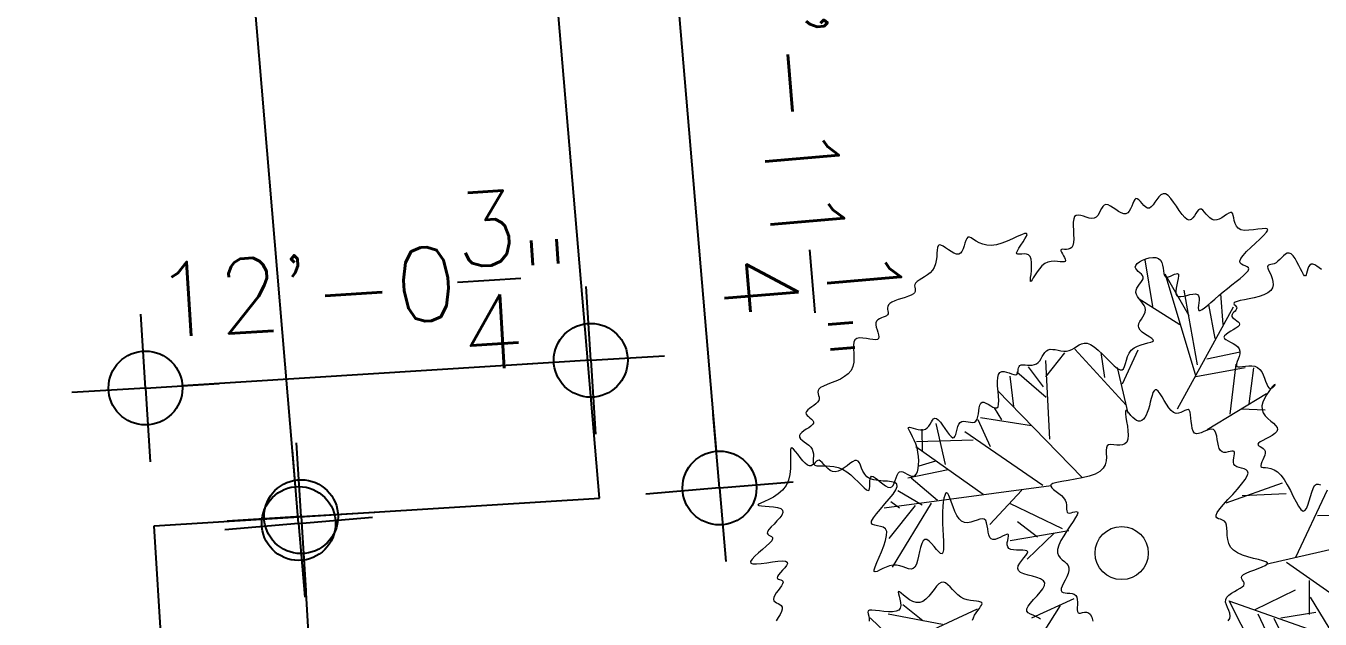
# Model space of a CAD drawing. Extents: x 2080 to 102399, y 2071 to 93424.
# Drawn here: x 78639.8 to 79059.9, y 76865.1 to 77057.9 of the extents above; entities that cross this region are included whole.
import ezdxf

# ---------------------------------------------------------------- set-up
doc = ezdxf.new("R2010")
doc.units = 0
doc.header["$LTSCALE"] = 20
doc.header["$MEASUREMENT"] = 0
doc.header["$PDMODE"] = 34
doc.header["$PDSIZE"] = 5
doc.layers.add('casuanut tree', color=100, linetype='Continuous', lineweight=5)
doc.layers.add('correct', color=230, linetype='Continuous', plot=False)
doc.layers.add('DIMLINE', color=254, linetype='Continuous')
doc.styles.add('STYLE1', font='romans.shx')
doc.dimstyles.get("Standard").update_dxf_attribs({"dimtxt": 24, "dimasz": 12, "dimexe": 0.18, "dimexo": 0.0625, "dimgap": 0, "dimtad": 1, "dimzin": 1, "dimdsep": 46, "dimlunit": 4, "dimtxsty": 'STYLE1', "dimblk": 'BLK', "dimcen": 0, "dimse1": 1, "dimse2": 1, "dimclrt": 3, "dimazin": 0, "dimtfac": 1, "dimtix": 1, "dimtmove": 2, "dimatfit": 3, "dimldrblk": 'BLK', "dimfxl": 1, "dimtolj": 1, "dimtzin": 0, "dimarcsym": 0})

# ---------------------------------------------------------------- blocks, each defined once
blk = doc.blocks.new('tr')
at = {"layer": 'casuanut tree'}
for p, q in [((0.2261, 0.6155), (0.2339, 0.7411)), ((0.3143, 0.5704), (0.2771, 0.692)), ((0.2771, 0.692), (0.2947, 0.4095)), ((0.2849, 0.5527), (0.1928, 0.6449)), ((0.3065, 0.4389), (0.3163, 0.6391)), ((0.3673, 0.4958), (0.3712, 0.588)), ((0.3967, 0.5272), (0.4084, 0.6077)), ((-0.0915, 0.4977), (-0.0281, 0.549)), ((0.0987, 0.3768), (-0.0009, 0.552)), ((0.2285, 0.3375), (0.4338, 0.5671)), ((-0.1915, 0.4409), (-0.1837, 0.5213)), ((-0.1033, 0.4448), (-0.1641, 0.5272)), ((-0.1035, 0.4735), (-0.1307, 0.5339)), ((-0.1186, 0.3345), (-0.0824, 0.54)), ((0.0595, 0.4614), (0.0655, 0.5279)), ((-0.0583, 0.2167), (-0.2243, 0.4916)), ((0.0987, 0.3557), (0.0987, 0.4795)), ((0.1017, 0.4342), (0.1621, 0.5128)), ((-0.2307, 0.4134), (-0.2425, 0.4487)), ((0.3339, 0.4487), (0.4241, 0.4468)), ((-0.4537, 0.3798), (-0.4417, 0.4372)), ((-0.4024, 0.3315), (-0.4024, 0.4433)), ((-0.2758, 0.3506), (-0.2915, 0.4272)), ((-0.1579, 0.3798), (-0.2847, 0.4312)), ((0.3614, 0.2918), (0.4065, 0.4173)), ((-0.3239, 0.2318), (-0.4688, 0.3949)), ((-0.317, 0.3781), (-0.4641, 0.4075)), ((-0.1639, 0.2197), (-0.333, 0.404)), ((0.2947, 0.4095), (0.428, 0.4036)), ((0.4163, 0.3075), (0.4496, 0.3977)), ((-0.4266, 0.3466), (-0.4719, 0.3436)), ((-0.3994, 0.3164), (-0.5081, 0.3194)), ((-0.4447, 0.2439), (-0.499, 0.3164)), ((0.2928, 0.2663), (0.4673, 0.3232)), ((-0.487, 0.2409), (-0.5413, 0.2922)), ((0.3928, 0.2996), (0.4535, 0.282)), ((-0.4628, 0.2409), (-0.6017, 0.0989)), ((-0.5051, 0.2439), (-0.5926, 0.1744)), ((-0.1428, 0.2137), (-0.5866, 0.256)), ((-0.5473, 0.2469), (-0.5654, 0.2681)), ((-0.2213, 0.2197), (-0.3239, 0.1502)), ((-0.1398, 0.0959), (-0.2605, 0.1925)), ((-0.2092, 0.0898), (-0.2515, 0.1412)), ((-0.1247, 0.0868), (-0.2817, 0.0959)), ((-0.1639, 0.0898), (-0.2485, 0.0385)), ((0.298, 0.0656), (0.455, 0.0838)), ((0.3433, 0.0747), (0.458, 0.0536)), ((0.445, -0.1163), (0.5666, 0.0392)), ((-0.6532, -0.073), (-0.6884, -0.0189)), ((-0.5062, -0.0793), (-0.6394, -0.0202)), ((-0.5539, -0.0579), (-0.5967, -0.0051)), ((0.526, -0.0217), (0.6544, -0.0487)), ((-0.4069, -0.0604), (-0.7425, -0.1308)), ((-0.1911, -0.1005), (-0.3843, -0.2908)), ((-0.1519, -0.0915), (-0.2726, -0.1156)), ((0.3639, -0.1163), (0.7017, -0.1163)), ((0.4179, -0.1231), (0.5328, -0.2516)), ((0.2467, -0.1881), (0.3161, -0.4691)), ((0.249, -0.1907), (0.472, -0.3327)), ((0.307, -0.2274), (0.4248, -0.2002)), ((0.4652, -0.1839), (0.445, -0.2718)), ((0.3131, -0.2395), (0.3493, -0.4056)), ((0.458, -0.2274), (0.4882, -0.318)), ((0.3523, -0.2606), (0.3855, -0.4026)), ((0.3704, -0.2637), (0.464, -0.2697))]:
    blk.add_line(p, q, dxfattribs=at)
blk.add_lwpolyline([(-0.3714, 0.8178), (-0.3742, 0.8146), (-0.3757, 0.811), (-0.3762, 0.8073), (-0.3763, 0.8034), (-0.3766, 0.7997), (-0.3775, 0.7963), (-0.3797, 0.7932), (-0.3837, 0.7908), (-0.3899, 0.789), (-0.3978, 0.7878), (-0.4068, 0.7869), (-0.4165, 0.7861), (-0.4263, 0.7853), (-0.4355, 0.7843), (-0.4437, 0.7828), (-0.4502, 0.7806), (-0.4546, 0.7777), (-0.4573, 0.7742), (-0.4587, 0.7702), (-0.4593, 0.7661), (-0.4595, 0.7621), (-0.4598, 0.7583), (-0.4607, 0.755), (-0.4626, 0.7525), (-0.4658, 0.7508), (-0.4701, 0.7497), (-0.4751, 0.749), (-0.4804, 0.7482), (-0.4857, 0.7472), (-0.4906, 0.7455), (-0.4946, 0.7428), (-0.4975, 0.7389), (-0.4989, 0.7336), (-0.4991, 0.7272), (-0.4988, 0.7202), (-0.4982, 0.7132), (-0.4979, 0.7066), (-0.4983, 0.7011), (-0.4999, 0.697), (-0.5031, 0.695), (-0.5083, 0.6953), (-0.5151, 0.6974), (-0.523, 0.7006), (-0.5315, 0.7041), (-0.5402, 0.7073), (-0.5484, 0.7094), (-0.5557, 0.7097), (-0.5616, 0.7074), (-0.5659, 0.7021), (-0.5687, 0.6941), (-0.5709, 0.6843), (-0.5728, 0.6733), (-0.5751, 0.6617), (-0.5783, 0.6503), (-0.583, 0.6398), (-0.5898, 0.6308), (-0.599, 0.6238), (-0.6102, 0.6186), (-0.6226, 0.6149), (-0.6355, 0.6123), (-0.6483, 0.6104), (-0.6603, 0.6087), (-0.6706, 0.607), (-0.6787, 0.6048), (-0.6841, 0.6019), (-0.6872, 0.5983), (-0.6885, 0.5942), (-0.6887, 0.5898), (-0.6885, 0.5852), (-0.6884, 0.5806), (-0.6891, 0.5762), (-0.6911, 0.5722), (-0.695, 0.5686), (-0.7003, 0.5655), (-0.7065, 0.5626), (-0.7131, 0.5599), (-0.7194, 0.5573), (-0.725, 0.5546), (-0.7293, 0.5517), (-0.7317, 0.5485), (-0.7318, 0.5449), (-0.7302, 0.541), (-0.7274, 0.5369), (-0.7241, 0.5327), (-0.7208, 0.5285), (-0.7184, 0.5244), (-0.7173, 0.5205), (-0.7182, 0.5169), (-0.7215, 0.5138), (-0.7268, 0.5109), (-0.7333, 0.5082), (-0.7405, 0.5055), (-0.7477, 0.5028), (-0.7541, 0.5), (-0.7591, 0.4968), (-0.7621, 0.4933), (-0.7625, 0.4892), (-0.7607, 0.4847), (-0.7574, 0.4797), (-0.7531, 0.4744), (-0.7483, 0.4688), (-0.7437, 0.4629), (-0.7398, 0.4567), (-0.7373, 0.4505), (-0.7365, 0.4441), (-0.737, 0.4377), (-0.7384, 0.4316), (-0.7401, 0.4257), (-0.7416, 0.4202), (-0.7424, 0.4153), (-0.7419, 0.4111), (-0.7395, 0.4076), (-0.7351, 0.4051), (-0.7287, 0.4031), (-0.7207, 0.4013), (-0.7115, 0.3992), (-0.7016, 0.3965), (-0.6913, 0.3927), (-0.6809, 0.3876), (-0.6709, 0.3806), (-0.6615, 0.3716), (-0.6529, 0.3611), (-0.6451, 0.35), (-0.6381, 0.3389), (-0.6318, 0.3287), (-0.6264, 0.3201), (-0.6217, 0.3138), (-0.6179, 0.3107), (-0.615, 0.3113), (-0.6126, 0.3148), (-0.6107, 0.3203), (-0.6089, 0.3269), (-0.6072, 0.3337), (-0.6053, 0.3397), (-0.6029, 0.344), (-0.5999, 0.3457), (-0.5962, 0.344), (-0.5917, 0.3396), (-0.5867, 0.3334), (-0.5814, 0.3262), (-0.5758, 0.3189), (-0.5702, 0.3124), (-0.5646, 0.3075), (-0.5594, 0.3051), (-0.5545, 0.3058), (-0.55, 0.3091), (-0.5457, 0.3143), (-0.5417, 0.3205), (-0.5377, 0.3269), (-0.5337, 0.3328), (-0.5297, 0.3375), (-0.5256, 0.34), (-0.5213, 0.34), (-0.5168, 0.3378), (-0.5122, 0.3343), (-0.5075, 0.33), (-0.5027, 0.3258), (-0.4979, 0.3224), (-0.4932, 0.3205), (-0.4885, 0.3209), (-0.4839, 0.324), (-0.4796, 0.3296), (-0.4756, 0.3373), (-0.4721, 0.3467), (-0.4693, 0.3572), (-0.4672, 0.3686), (-0.4661, 0.3803), (-0.4659, 0.3919), (-0.4669, 0.403), (-0.4686, 0.4134), (-0.4708, 0.4228), (-0.4731, 0.4312), (-0.4751, 0.4382), (-0.4765, 0.4437), (-0.477, 0.4475), (-0.4761, 0.4493), (-0.4736, 0.4492), (-0.4697, 0.4475), (-0.4647, 0.4448), (-0.4589, 0.4416), (-0.4526, 0.4384), (-0.446, 0.4359), (-0.4395, 0.4344), (-0.4333, 0.4347), (-0.4277, 0.4369), (-0.4226, 0.4407), (-0.418, 0.4453), (-0.4137, 0.45), (-0.4097, 0.4542), (-0.4059, 0.457), (-0.4021, 0.4579), (-0.3984, 0.4561), (-0.3945, 0.4512), (-0.3906, 0.4438), (-0.3867, 0.4347), (-0.3828, 0.425), (-0.3789, 0.4154), (-0.3751, 0.4068), (-0.3715, 0.4002), (-0.368, 0.3964), (-0.3647, 0.396), (-0.3615, 0.3985), (-0.3584, 0.4032), (-0.3552, 0.4092), (-0.3518, 0.4158), (-0.3482, 0.4222), (-0.3442, 0.4276), (-0.3398, 0.4313), (-0.3349, 0.4327), (-0.3297, 0.4322), (-0.3242, 0.4304), (-0.3186, 0.4281), (-0.313, 0.4258), (-0.3077, 0.4242), (-0.3027, 0.4239), (-0.2982, 0.4257), (-0.2942, 0.4298), (-0.2908, 0.4359), (-0.2876, 0.4431), (-0.2847, 0.4507), (-0.2817, 0.4581), (-0.2785, 0.4643), (-0.2751, 0.4688), (-0.2712, 0.4707), (-0.2666, 0.4697), (-0.2617, 0.4663), (-0.2565, 0.4615), (-0.2512, 0.4562), (-0.246, 0.4515), (-0.2411, 0.4481), (-0.2366, 0.4471), (-0.2329, 0.4493), (-0.2299, 0.4555), (-0.2275, 0.4649), (-0.2255, 0.4765), (-0.2236, 0.4893), (-0.2216, 0.5024), (-0.2193, 0.5146), (-0.2163, 0.5251), (-0.2126, 0.5327), (-0.2079, 0.5369), (-0.2024, 0.5379), (-0.1964, 0.5367), (-0.1902, 0.5338), (-0.1841, 0.5302), (-0.1782, 0.5264), (-0.173, 0.5232), (-0.1687, 0.5215), (-0.1654, 0.5216), (-0.163, 0.5234), (-0.1613, 0.5263), (-0.1598, 0.53), (-0.1584, 0.534), (-0.1568, 0.5378), (-0.1547, 0.5409), (-0.1518, 0.5429), (-0.1479, 0.5434), (-0.1432, 0.5428), (-0.1378, 0.5414), (-0.132, 0.5396), (-0.1258, 0.5379), (-0.1197, 0.5367), (-0.1136, 0.5363), (-0.1079, 0.5372), (-0.1026, 0.5397), (-0.0978, 0.5434), (-0.0932, 0.5479), (-0.0887, 0.5527), (-0.0843, 0.5575), (-0.0797, 0.5616), (-0.0749, 0.5648), (-0.0696, 0.5665), (-0.0639, 0.5665), (-0.0577, 0.565), (-0.0511, 0.5626), (-0.0443, 0.5596), (-0.0372, 0.5566), (-0.03, 0.554), (-0.0228, 0.5523), (-0.0156, 0.5519), (-0.0084, 0.5531), (-0.0013, 0.5554), (0.0057, 0.5582), (0.0129, 0.5608), (0.0201, 0.5624), (0.0275, 0.5625), (0.0351, 0.5603), (0.043, 0.5553), (0.0511, 0.5469), (0.0595, 0.5359), (0.0678, 0.5233), (0.0759, 0.5102), (0.0838, 0.4975), (0.0911, 0.4862), (0.0979, 0.4773), (0.1038, 0.4719), (0.1089, 0.4706), (0.1133, 0.4729), (0.1174, 0.478), (0.1215, 0.485), (0.126, 0.4931), (0.131, 0.5015), (0.137, 0.5094), (0.1443, 0.5158), (0.153, 0.5203), (0.1627, 0.523), (0.1728, 0.5243), (0.1826, 0.5248), (0.1916, 0.5249), (0.1991, 0.525), (0.2046, 0.5256), (0.2074, 0.5271), (0.2071, 0.5298), (0.2044, 0.5338), (0.1998, 0.5386), (0.1943, 0.5441), (0.1885, 0.5501), (0.1832, 0.5564), (0.1791, 0.5627), (0.177, 0.5688), (0.1774, 0.5745), (0.18, 0.5799), (0.184, 0.5851), (0.1889, 0.5902), (0.1941, 0.5953), (0.199, 0.6005), (0.2029, 0.6059), (0.2051, 0.6116), (0.2054, 0.6177), (0.204, 0.6241), (0.2014, 0.6307), (0.1982, 0.6374), (0.195, 0.644), (0.1923, 0.6504), (0.1906, 0.6566), (0.1905, 0.6623), (0.1923, 0.6676), (0.1957, 0.6724), (0.2001, 0.6768), (0.205, 0.681), (0.2098, 0.6851), (0.2141, 0.6891), (0.2172, 0.6931), (0.2186, 0.6972), (0.2181, 0.7016), (0.2159, 0.706), (0.2128, 0.7106), (0.2095, 0.7151), (0.2065, 0.7196), (0.2045, 0.724), (0.2042, 0.7282), (0.2063, 0.7322), (0.211, 0.7358), (0.218, 0.7389), (0.2266, 0.7413), (0.2361, 0.7429), (0.2458, 0.7434), (0.255, 0.7426), (0.2631, 0.7405), (0.2693, 0.7367), (0.2732, 0.7312), (0.2751, 0.7245), (0.2756, 0.7169), (0.2752, 0.7091), (0.2745, 0.7014), (0.2741, 0.6945), (0.2744, 0.6888), (0.2761, 0.6848), (0.2795, 0.6829), (0.2842, 0.6826), (0.2898, 0.6834), (0.2956, 0.6847), (0.3012, 0.686), (0.306, 0.6866), (0.3094, 0.686), (0.311, 0.6837), (0.3103, 0.6793), (0.3079, 0.673), (0.3043, 0.6656), (0.3004, 0.6575), (0.2968, 0.6493), (0.294, 0.6416), (0.2929, 0.6348), (0.2941, 0.6296), (0.298, 0.6264), (0.3041, 0.6247), (0.3118, 0.6242), (0.3203, 0.6243), (0.3288, 0.6245), (0.3368, 0.6242), (0.3435, 0.6231), (0.3481, 0.6206), (0.3502, 0.6164), (0.3503, 0.6108), (0.3488, 0.6043), (0.3466, 0.5975), (0.3442, 0.5909), (0.3423, 0.5851), (0.3415, 0.5806), (0.3425, 0.5778), (0.3458, 0.5772), (0.3512, 0.5786), (0.3586, 0.5818), (0.3677, 0.5862), (0.3782, 0.5918), (0.3898, 0.5981), (0.4024, 0.6048), (0.4157, 0.6116), (0.4293, 0.6182), (0.4429, 0.6246), (0.4559, 0.6308), (0.4679, 0.6365), (0.4783, 0.6419), (0.4868, 0.6469), (0.4927, 0.6515), (0.4956, 0.6555), (0.4953, 0.6591), (0.4925, 0.6624), (0.4883, 0.6655), (0.4837, 0.6688), (0.4796, 0.6724), (0.4771, 0.6765), (0.4772, 0.6813), (0.481, 0.6871), (0.489, 0.694), (0.5004, 0.7016), (0.5139, 0.7097), (0.5281, 0.7179), (0.5419, 0.7259), (0.554, 0.7332), (0.563, 0.7396), (0.5677, 0.7446), (0.5672, 0.748), (0.5622, 0.7502), (0.5538, 0.7516), (0.5431, 0.7526), (0.5311, 0.7536), (0.5191, 0.7552), (0.508, 0.7576), (0.499, 0.7615), (0.4929, 0.7669), (0.4893, 0.7737), (0.4876, 0.7811), (0.4872, 0.7888), (0.4874, 0.7962), (0.4876, 0.8027), (0.4872, 0.8078), (0.4855, 0.811), (0.4821, 0.812), (0.4771, 0.8112), (0.471, 0.8092), (0.4641, 0.8065), (0.4568, 0.8039), (0.4494, 0.8019), (0.4423, 0.801), (0.4359, 0.802), (0.4305, 0.8053), (0.426, 0.8102), (0.4221, 0.8163), (0.4186, 0.8227), (0.4155, 0.8289), (0.4124, 0.8342), (0.4091, 0.8379), (0.4055, 0.8392), (0.4015, 0.8379), (0.397, 0.8345), (0.3922, 0.8299), (0.3871, 0.825), (0.3819, 0.8207), (0.3766, 0.8178), (0.3713, 0.8173), (0.3661, 0.8201), (0.3612, 0.8266), (0.3563, 0.8362), (0.3515, 0.8478), (0.3467, 0.8603), (0.3418, 0.8728), (0.3367, 0.8841), (0.3313, 0.8931), (0.3256, 0.8989), (0.3195, 0.9007), (0.3131, 0.8992), (0.3066, 0.8951), (0.3, 0.8896), (0.2935, 0.8836), (0.2873, 0.878), (0.2814, 0.8738), (0.2761, 0.8719), (0.2713, 0.873), (0.2671, 0.8765), (0.2632, 0.8817), (0.2597, 0.8878), (0.2564, 0.8939), (0.2533, 0.8993), (0.2501, 0.9031), (0.2468, 0.9046), (0.2433, 0.9031), (0.2396, 0.8993), (0.2356, 0.8939), (0.2314, 0.8877), (0.227, 0.8815), (0.2222, 0.8761), (0.2172, 0.8722), (0.2119, 0.8708), (0.2063, 0.8722), (0.2004, 0.8761), (0.1944, 0.8816), (0.1884, 0.888), (0.1824, 0.8944), (0.1766, 0.9002), (0.171, 0.9046), (0.1657, 0.9068), (0.1608, 0.9063), (0.1563, 0.9035), (0.1518, 0.8992), (0.1474, 0.894), (0.1429, 0.8887), (0.1382, 0.8839), (0.1331, 0.8803), (0.1274, 0.8787), (0.1212, 0.8794), (0.1146, 0.8821), (0.1078, 0.8858), (0.101, 0.8899), (0.0944, 0.8936), (0.0882, 0.8961), (0.0826, 0.8966), (0.0779, 0.8944), (0.0742, 0.889), (0.0712, 0.8809), (0.0689, 0.871), (0.0668, 0.8599), (0.0648, 0.8486), (0.0625, 0.8379), (0.0599, 0.8285), (0.0565, 0.8212), (0.0523, 0.8167), (0.0474, 0.8145), (0.0423, 0.814), (0.0371, 0.8147), (0.0322, 0.8159), (0.028, 0.8171), (0.0247, 0.8175), (0.0227, 0.8167), (0.0222, 0.8141), (0.0228, 0.8102), (0.0241, 0.8053), (0.0258, 0.7999), (0.0274, 0.7946), (0.0284, 0.7899), (0.0285, 0.7862), (0.0272, 0.784), (0.0243, 0.7836), (0.0197, 0.7847), (0.0139, 0.7867), (0.007, 0.7891), (-0.0008, 0.7912), (-0.0092, 0.7926), (-0.0179, 0.7926), (-0.0268, 0.7908), (-0.0356, 0.7867), (-0.044, 0.781), (-0.0519, 0.7743), (-0.0589, 0.7675), (-0.0649, 0.7613), (-0.0696, 0.7564), (-0.0727, 0.7536), (-0.0741, 0.7536), (-0.0736, 0.7569), (-0.0717, 0.7631), (-0.0688, 0.7714), (-0.0657, 0.781), (-0.0627, 0.7912), (-0.0605, 0.8013), (-0.0596, 0.8104), (-0.0606, 0.8178), (-0.0638, 0.823), (-0.0687, 0.8263), (-0.0746, 0.8283), (-0.0807, 0.8294), (-0.0864, 0.8301), (-0.0908, 0.8311), (-0.0934, 0.8328), (-0.0932, 0.8358), (-0.09, 0.8405), (-0.0844, 0.8464), (-0.0774, 0.853), (-0.07, 0.8599), (-0.0632, 0.8666), (-0.0579, 0.8724), (-0.0552, 0.877), (-0.0561, 0.8798), (-0.0612, 0.8804), (-0.07, 0.8793), (-0.0816, 0.8771), (-0.0954, 0.8743), (-0.1103, 0.8716), (-0.1256, 0.8695), (-0.1405, 0.8686), (-0.1541, 0.8696), (-0.1657, 0.8729), (-0.1755, 0.8778), (-0.1837, 0.8838), (-0.1905, 0.8901), (-0.1962, 0.896), (-0.2011, 0.9009), (-0.2053, 0.904), (-0.2092, 0.9046), (-0.213, 0.9023), (-0.2167, 0.8976), (-0.2205, 0.8915), (-0.2244, 0.8846), (-0.2286, 0.8778), (-0.233, 0.8719), (-0.2378, 0.8678), (-0.243, 0.8663), (-0.2487, 0.8678), (-0.2548, 0.8719), (-0.261, 0.8777), (-0.2672, 0.8843), (-0.2732, 0.8909), (-0.2788, 0.8967), (-0.2838, 0.9008), (-0.288, 0.9023), (-0.2914, 0.9007), (-0.2941, 0.8964), (-0.2965, 0.8899), (-0.2989, 0.8819), (-0.3015, 0.873), (-0.3047, 0.8638), (-0.3087, 0.855), (-0.3139, 0.8471), (-0.3205, 0.8407), (-0.3281, 0.8356), (-0.3364, 0.8315), (-0.3448, 0.8282), (-0.3529, 0.8255), (-0.3603, 0.823), (-0.3666, 0.8205)], close=True, dxfattribs=at)
for points in [[(0.6828, 0.611), (0.6779, 0.6167), (0.6729, 0.6222), (0.668, 0.6268), (0.6633, 0.6299), (0.6589, 0.6308), (0.6549, 0.629), (0.6512, 0.6253), (0.6479, 0.6203), (0.645, 0.6148), (0.6422, 0.6098), (0.6397, 0.6059), (0.6374, 0.604), (0.6352, 0.6048), (0.6332, 0.609), (0.6311, 0.616), (0.629, 0.6249), (0.6267, 0.6348), (0.6241, 0.6451), (0.6212, 0.6548), (0.6178, 0.663), (0.6139, 0.6691), (0.6093, 0.6723), (0.6043, 0.673), (0.5989, 0.6717), (0.5932, 0.6691), (0.5873, 0.6656), (0.5814, 0.6618), (0.5756, 0.6583), (0.5699, 0.6555), (0.5646, 0.654), (0.5597, 0.6535), (0.5554, 0.6535), (0.5516, 0.6536), (0.5487, 0.6533), (0.5465, 0.6524), (0.5453, 0.6502), (0.5452, 0.6465), (0.5461, 0.641), (0.5476, 0.6339), (0.5492, 0.6258), (0.5504, 0.6171), (0.5505, 0.6084), (0.5491, 0.6001), (0.5456, 0.5927), (0.5395, 0.5868), (0.5305, 0.5826), (0.5191, 0.58), (0.5061, 0.5787), (0.4924, 0.5782), (0.4787, 0.5783), (0.4659, 0.5787), (0.4548, 0.579), (0.4461, 0.5789), (0.4404, 0.5781), (0.4375, 0.5768), (0.4365, 0.5749), (0.4371, 0.5726), (0.4385, 0.57), (0.4401, 0.5674), (0.4413, 0.5646), (0.4416, 0.562), (0.4404, 0.5596), (0.4381, 0.5573), (0.4351, 0.5551), (0.4317, 0.5529), (0.4285, 0.5506), (0.4257, 0.5482), (0.424, 0.5457), (0.4236, 0.5429), (0.4248, 0.5398), (0.4273, 0.5364), (0.4304, 0.5329), (0.4337, 0.5293), (0.4366, 0.5258), (0.4384, 0.5223), (0.4388, 0.5189), (0.4371, 0.5158), (0.4329, 0.513), (0.4269, 0.5104), (0.4196, 0.508), (0.4119, 0.5055), (0.4044, 0.5031), (0.398, 0.5004), (0.3932, 0.4976), (0.3909, 0.4944), (0.3915, 0.4908), (0.3946, 0.4868), (0.3994, 0.4824), (0.4051, 0.4776), (0.4112, 0.4725), (0.4167, 0.467), (0.4211, 0.4611), (0.4236, 0.455), (0.4236, 0.4485), (0.4217, 0.4419), (0.4185, 0.4354), (0.4147, 0.4292), (0.4109, 0.4234), (0.4079, 0.4184), (0.4062, 0.4142), (0.4067, 0.411), (0.4096, 0.4091), (0.4148, 0.4079), (0.4215, 0.4073), (0.4293, 0.4067), (0.4376, 0.4057), (0.4458, 0.4039), (0.4533, 0.4009), (0.4596, 0.3964), (0.4642, 0.39), (0.4675, 0.3821), (0.4696, 0.3734), (0.471, 0.3644), (0.472, 0.3556), (0.4731, 0.3477), (0.4744, 0.3412), (0.4765, 0.3367), (0.4795, 0.3344), (0.4831, 0.3342), (0.4868, 0.3353), (0.4903, 0.3372), (0.493, 0.3393), (0.4945, 0.3411), (0.4944, 0.3419), (0.4922, 0.3412), (0.4877, 0.3385), (0.4814, 0.3339), (0.474, 0.3279), (0.4662, 0.3206), (0.4588, 0.3123), (0.4525, 0.3034), (0.448, 0.2942), (0.4461, 0.2848), (0.4472, 0.2756), (0.4506, 0.2668), (0.4557, 0.2582), (0.4614, 0.2502), (0.467, 0.2426), (0.4716, 0.2357), (0.4743, 0.2294), (0.4742, 0.224), (0.4709, 0.2193), (0.4648, 0.2154), (0.4568, 0.212), (0.4476, 0.2092), (0.4382, 0.2067), (0.4294, 0.2045), (0.422, 0.2024), (0.4168, 0.2003), (0.4144, 0.1981), (0.4145, 0.1958), (0.4163, 0.1933), (0.4192, 0.1904), (0.4226, 0.1873), (0.4258, 0.1838), (0.4282, 0.1799), (0.4292, 0.1755), (0.4282, 0.1706), (0.4257, 0.1654), (0.4222, 0.1601), (0.4182, 0.1548), (0.4144, 0.1498), (0.4111, 0.1452), (0.4092, 0.1414), (0.4089, 0.1383), (0.4109, 0.1362), (0.4147, 0.1346), (0.4201, 0.133), (0.4265, 0.1307), (0.4337, 0.1273), (0.4411, 0.1222), (0.4484, 0.1148), (0.4551, 0.1045), (0.461, 0.0912), (0.4661, 0.0756), (0.4706, 0.0589), (0.4748, 0.0423), (0.4787, 0.0268), (0.4826, 0.0136), (0.4867, 0.0038), (0.4911, -0.0014), (0.496, -0.0013), (0.5013, 0.0033), (0.507, 0.0112), (0.5128, 0.0211), (0.5187, 0.0319), (0.5247, 0.0423), (0.5305, 0.0512), (0.5362, 0.0572), (0.5415, 0.0596), (0.5465, 0.0588), (0.5513, 0.0557)], [(-0.2503, -0.1242), (-0.2545, -0.1191), (-0.2603, -0.1142), (-0.2668, -0.1096), (-0.2729, -0.1049), (-0.2776, -0.1001), (-0.28, -0.0949), (-0.279, -0.0893), (-0.2741, -0.0831), (-0.266, -0.0764), (-0.256, -0.0693), (-0.2451, -0.062), (-0.2346, -0.0545), (-0.2257, -0.0471), (-0.2194, -0.0399), (-0.2171, -0.033), (-0.2194, -0.0264), (-0.2257, -0.0202), (-0.2346, -0.0142), (-0.245, -0.0084), (-0.2557, -0.0028), (-0.2656, 0.0029), (-0.2734, 0.0086), (-0.2779, 0.0144), (-0.2784, 0.0204), (-0.2755, 0.0265), (-0.2701, 0.0325), (-0.2634, 0.0383), (-0.2563, 0.0438), (-0.2499, 0.0489), (-0.2451, 0.0534), (-0.243, 0.0572), (-0.2443, 0.0602), (-0.2485, 0.0626), (-0.2547, 0.0646), (-0.2623, 0.0665), (-0.2703, 0.0685), (-0.278, 0.0708), (-0.2845, 0.0737), (-0.2892, 0.0775), (-0.2913, 0.0822), (-0.2913, 0.0876), (-0.2899, 0.0933), (-0.2876, 0.099), (-0.2852, 0.1044), (-0.2833, 0.109), (-0.2825, 0.1126), (-0.2835, 0.1147), (-0.2868, 0.1151), (-0.2919, 0.1143), (-0.2982, 0.1128), (-0.3054, 0.111), (-0.3126, 0.1096), (-0.3195, 0.109), (-0.3254, 0.1097), (-0.3297, 0.1124), (-0.3321, 0.1173), (-0.333, 0.124), (-0.3328, 0.132), (-0.3321, 0.1404), (-0.3315, 0.1489), (-0.3314, 0.1566), (-0.3325, 0.1631), (-0.3353, 0.1676), (-0.3402, 0.1699), (-0.3467, 0.1703), (-0.3545, 0.1696), (-0.3631, 0.1686), (-0.3719, 0.168), (-0.3805, 0.1684), (-0.3883, 0.1707), (-0.395, 0.1755), (-0.4001, 0.1833), (-0.4039, 0.1936), (-0.4065, 0.2053), (-0.4084, 0.2176), (-0.4098, 0.2297), (-0.411, 0.2406), (-0.4124, 0.2495), (-0.4141, 0.2555), (-0.4166, 0.2579), (-0.4197, 0.2568), (-0.4232, 0.2526), (-0.427, 0.2457), (-0.4309, 0.2363), (-0.4349, 0.2248), (-0.4387, 0.2116), (-0.4423, 0.1969), (-0.4455, 0.1813), (-0.4483, 0.1654), (-0.451, 0.1498), (-0.4536, 0.1354), (-0.4561, 0.1228), (-0.4588, 0.1128), (-0.4616, 0.1061), (-0.4648, 0.1034), (-0.4684, 0.1052), (-0.4723, 0.1105), (-0.4766, 0.1182), (-0.4811, 0.1271), (-0.4859, 0.1359), (-0.4908, 0.1436), (-0.4958, 0.149), (-0.5008, 0.1507), (-0.5059, 0.1481), (-0.511, 0.1418), (-0.5161, 0.1328), (-0.5213, 0.1223), (-0.5265, 0.1112), (-0.5317, 0.1007), (-0.5371, 0.0917), (-0.5425, 0.0854), (-0.5481, 0.0824), (-0.5538, 0.0825), (-0.5599, 0.0847), (-0.5663, 0.0885), (-0.5732, 0.0929), (-0.5807, 0.0974), (-0.5888, 0.1011), (-0.5977, 0.1034), (-0.6073, 0.1037), (-0.6172, 0.1024), (-0.6267, 0.1004), (-0.6354, 0.0982), (-0.6426, 0.0966), (-0.6477, 0.0963), (-0.6502, 0.0979), (-0.6495, 0.1023), (-0.6452, 0.1098), (-0.6382, 0.1199), (-0.6293, 0.1318), (-0.6198, 0.1449), (-0.6105, 0.1584), (-0.6024, 0.1715), (-0.5967, 0.1835), (-0.5943, 0.1935), (-0.5958, 0.2012), (-0.6005, 0.2068), (-0.6071, 0.2109), (-0.6144, 0.2141), (-0.6213, 0.217), (-0.6264, 0.2202), (-0.6287, 0.2242), (-0.627, 0.2296), (-0.6203, 0.2369), (-0.6098, 0.2457), (-0.5967, 0.2555), (-0.5823, 0.2659), (-0.5682, 0.2765), (-0.5555, 0.2866), (-0.5458, 0.296), (-0.5403, 0.304), (-0.5399, 0.3103), (-0.5441, 0.3153), (-0.5518, 0.3193), (-0.5619, 0.3228), (-0.5734, 0.3262), (-0.5852, 0.33), (-0.5963, 0.3344), (-0.6056, 0.34), (-0.6123, 0.3471), (-0.6167, 0.3552), (-0.6195, 0.3637), (-0.6212, 0.3723), (-0.6224, 0.3803), (-0.6238, 0.3871), (-0.6258, 0.3923), (-0.6292, 0.3952), (-0.6343, 0.3957), (-0.6409, 0.394), (-0.6487, 0.391), (-0.6572, 0.3872), (-0.6661, 0.3834), (-0.675, 0.3802), (-0.6834, 0.3783), (-0.6911, 0.3783), (-0.6978, 0.3808), (-0.7034, 0.3853), (-0.7082, 0.3911), (-0.7124, 0.3976), (-0.7161, 0.4042), (-0.7195, 0.4102), (-0.7227, 0.4149), (-0.726, 0.4178), (-0.7295, 0.4183), (-0.7332, 0.4171), (-0.7371, 0.4147), (-0.7411, 0.412), (-0.7453, 0.4097), (-0.7496, 0.4084), (-0.7541, 0.409), (-0.7587, 0.4121), (-0.7634, 0.4183), (-0.7681, 0.4266), (-0.7727, 0.4362), (-0.7771, 0.446), (-0.7813, 0.4549), (-0.7851, 0.4619), (-0.7885, 0.466), (-0.7913, 0.4662), (-0.7936, 0.4618), (-0.7957, 0.4534), (-0.7979, 0.4419), (-0.8008, 0.4283), (-0.8046, 0.4137), (-0.8099, 0.3989), (-0.8169, 0.3849), (-0.8262, 0.3727), (-0.838, 0.363), (-0.8513, 0.3557), (-0.8653, 0.3503), (-0.879, 0.3465), (-0.8914, 0.3439), (-0.9015, 0.342), (-0.9082, 0.3405), (-0.9107, 0.3389), (-0.9083, 0.337), (-0.9018, 0.3347), (-0.8926, 0.3319), (-0.882, 0.3286), (-0.8711, 0.3249), (-0.8613, 0.3207), (-0.8538, 0.316), (-0.8499, 0.3107), (-0.8505, 0.305), (-0.8548, 0.2989), (-0.8619, 0.2927), (-0.8707, 0.2864), (-0.8802, 0.2802), (-0.8892, 0.2744), (-0.8967, 0.2692), (-0.9017, 0.2645), (-0.9034, 0.2607), (-0.9025, 0.2575), (-0.9, 0.2547), (-0.8968, 0.252), (-0.8938, 0.2493), (-0.892, 0.2463), (-0.8925, 0.2428), (-0.8961, 0.2386), (-0.9034, 0.2335), (-0.9136, 0.2278), (-0.9253, 0.2216), (-0.9374, 0.2152), (-0.9486, 0.209), (-0.9575, 0.2031), (-0.9629, 0.1979), (-0.9636, 0.1935), (-0.9587, 0.1903), (-0.9492, 0.1879), (-0.9364, 0.1862), (-0.9218, 0.1848), (-0.9067, 0.1836), (-0.8925, 0.1821), (-0.8806, 0.1803), (-0.8724, 0.1778), (-0.8689, 0.1744), (-0.8694, 0.1702), (-0.873, 0.1656), (-0.8787, 0.1607), (-0.8856, 0.1558), (-0.8925, 0.151), (-0.8986, 0.1466), (-0.9028, 0.1428), (-0.9045, 0.1398), (-0.9039, 0.1375), (-0.9018, 0.1355), (-0.8989, 0.1338), (-0.8957, 0.1321), (-0.893, 0.1302), (-0.8914, 0.1278), (-0.8916, 0.1248), (-0.8939, 0.121), (-0.8981, 0.1166), (-0.9035, 0.1117), (-0.9094, 0.1065), (-0.9153, 0.1012), (-0.9205, 0.096), (-0.9244, 0.091), (-0.9265, 0.0865), (-0.9261, 0.0826), (-0.924, 0.079), (-0.9206, 0.0758), (-0.9167, 0.0725), (-0.913, 0.0692), (-0.9101, 0.0654), (-0.9088, 0.0611), (-0.9096, 0.0561), (-0.913, 0.0501), (-0.9184, 0.0436), (-0.925, 0.0366), (-0.9321, 0.0294)], [(0.2322, -0.2403), (0.2383, -0.2353), (0.2411, -0.2289), (0.2416, -0.2217), (0.2406, -0.2138), (0.2389, -0.2057), (0.2375, -0.1978), (0.2372, -0.1904), (0.2389, -0.1839), (0.2432, -0.1786), (0.2496, -0.1744), (0.2575, -0.1709), (0.2661, -0.168), (0.2747, -0.1655), (0.2828, -0.1632), (0.2894, -0.1608), (0.2941, -0.158), (0.2962, -0.1548), (0.2964, -0.1513), (0.2954, -0.1474), (0.2939, -0.1435), (0.2929, -0.1397), (0.293, -0.136), (0.295, -0.1327), (0.2997, -0.1299), (0.3076, -0.1276), (0.3179, -0.1258), (0.3295, -0.1243), (0.3412, -0.1228), (0.3521, -0.1213), (0.361, -0.1194), (0.3668, -0.1171), (0.3684, -0.1141), (0.3651, -0.1103), (0.3576, -0.1056), (0.3472, -0.1002), (0.3348, -0.0939), (0.3216, -0.0869), (0.3087, -0.0791), (0.2973, -0.0705), (0.2884, -0.0611), (0.283, -0.0511), (0.2805, -0.0406), (0.2802, -0.03), (0.2813, -0.0196), (0.2831, -0.0096), (0.2848, -0.0004), (0.2857, 0.0077), (0.2851, 0.0144), (0.2824, 0.0195), (0.2782, 0.0234), (0.2734, 0.0265), (0.2687, 0.0293), (0.2652, 0.0322), (0.2635, 0.0356), (0.2646, 0.04), (0.2693, 0.0459), (0.2781, 0.0536), (0.2902, 0.0627), (0.3044, 0.0727), (0.3197, 0.0834), (0.3349, 0.0941), (0.3488, 0.1046), (0.3603, 0.1142), (0.3684, 0.1226), (0.3721, 0.1294), (0.3721, 0.1348), (0.3692, 0.1392), (0.3643, 0.1428), (0.3583, 0.1461), (0.3521, 0.1492), (0.3465, 0.1525), (0.3425, 0.1564), (0.3407, 0.161), (0.3407, 0.1661), (0.3421, 0.1716), (0.3442, 0.1771), (0.3465, 0.1823), (0.3485, 0.1869), (0.3496, 0.1908), (0.3493, 0.1935), (0.3471, 0.195), (0.3433, 0.1956), (0.3385, 0.1957), (0.3331, 0.1957), (0.3275, 0.196), (0.3222, 0.1972), (0.3176, 0.1996), (0.3143, 0.2037), (0.3126, 0.2097), (0.312, 0.2173), (0.3123, 0.2258), (0.3128, 0.2347), (0.3132, 0.2433), (0.3129, 0.2512), (0.3116, 0.2577), (0.3087, 0.2623), (0.304, 0.2645), (0.2978, 0.2649), (0.2906, 0.264), (0.283, 0.2626), (0.2754, 0.2612), (0.2683, 0.2607), (0.2624, 0.2616), (0.258, 0.2645), (0.2556, 0.27), (0.2549, 0.2775), (0.2553, 0.2864), (0.2564, 0.2959), (0.2577, 0.3054), (0.2587, 0.3141), (0.259, 0.3214), (0.258, 0.3265), (0.2556, 0.329), (0.2517, 0.3294), (0.2467, 0.3285), (0.241, 0.3269), (0.2348, 0.3256), (0.2284, 0.3251), (0.2222, 0.3263), (0.2164, 0.3299), (0.2112, 0.3364), (0.2067, 0.3452), (0.2027, 0.3555), (0.1991, 0.3664), (0.1957, 0.377), (0.1925, 0.3865), (0.1893, 0.394), (0.186, 0.3986), (0.1825, 0.3998), (0.1788, 0.3979), (0.175, 0.3935), (0.1709, 0.3871), (0.1667, 0.3793), (0.1624, 0.3707), (0.1579, 0.362), (0.1533, 0.3536), (0.1486, 0.346), (0.1439, 0.3396), (0.1391, 0.3343), (0.1343, 0.3305), (0.1296, 0.328), (0.125, 0.3272), (0.1205, 0.3282), (0.1162, 0.331), (0.1121, 0.3357), (0.1082, 0.3416), (0.1046, 0.3481), (0.1014, 0.3543), (0.0985, 0.3594), (0.0961, 0.3629), (0.0941, 0.3638), (0.0925, 0.3614), (0.0915, 0.3554), (0.0907, 0.3462), (0.09, 0.335), (0.089, 0.3227), (0.0876, 0.3102), (0.0854, 0.2985), (0.0823, 0.2886), (0.0779, 0.2814), (0.0722, 0.2777), (0.0654, 0.2767), (0.0579, 0.2778), (0.0502, 0.28), (0.0426, 0.2826), (0.0356, 0.2846), (0.0296, 0.2853), (0.025, 0.2837), (0.022, 0.2793), (0.02, 0.2726), (0.0184, 0.2642), (0.0165, 0.2548), (0.0136, 0.2452), (0.0088, 0.236), (0.0016, 0.2279), (-0.0088, 0.2217), (-0.0228, 0.2178), (-0.0396, 0.216), (-0.0581, 0.2156), (-0.0772, 0.2162), (-0.0958, 0.2173), (-0.1127, 0.2184), (-0.1268, 0.2189), (-0.1372, 0.2183), (-0.1429, 0.2163), (-0.1445, 0.2129), (-0.1429, 0.2084), (-0.139, 0.2028), (-0.1337, 0.1966), (-0.1278, 0.1898), (-0.1223, 0.1827), (-0.118, 0.1755), (-0.1156, 0.1684), (-0.1148, 0.1616), (-0.1151, 0.1551), (-0.116, 0.1492), (-0.1171, 0.1439), (-0.1177, 0.1395), (-0.1174, 0.1361), (-0.1158, 0.1338), (-0.1124, 0.1327), (-0.1078, 0.1324), (-0.1027, 0.1325), (-0.0978, 0.1326), (-0.0936, 0.1321), (-0.0911, 0.1308), (-0.0907, 0.1281), (-0.0932, 0.1237), (-0.0991, 0.1171), (-0.1077, 0.1088), (-0.118, 0.0992), (-0.1291, 0.0886), (-0.1403, 0.0776), (-0.1504, 0.0665), (-0.1587, 0.0558), (-0.1642, 0.0459), (-0.1663, 0.0372), (-0.1655, 0.0296), (-0.1626, 0.0227), (-0.1586, 0.0163), (-0.154, 0.0103), (-0.1499, 0.0044), (-0.147, -0.0017), (-0.1462, -0.0082), (-0.1479, -0.0152), (-0.1518, -0.0226), (-0.1571, -0.0302), (-0.1631, -0.0377), (-0.1691, -0.0449), (-0.1744, -0.0516), (-0.1782, -0.0574), (-0.1799, -0.0622), (-0.179, -0.0659), (-0.1759, -0.0686), (-0.1712, -0.0707), (-0.1655, -0.0725), (-0.1594, -0.0744), (-0.1535, -0.0767), (-0.1485, -0.0796), (-0.145, -0.0837), (-0.1435, -0.0889), (-0.1435, -0.0952), (-0.1447, -0.1019), (-0.1465, -0.1089), (-0.1483, -0.1155), (-0.1498, -0.1215), (-0.1504, -0.1264), (-0.1495, -0.1299), (-0.147, -0.1316), (-0.143, -0.1321), (-0.1381, -0.1321), (-0.1328, -0.1323), (-0.1275, -0.1333), (-0.1228, -0.136), (-0.1191, -0.141), (-0.1169, -0.149), (-0.1166, -0.1604)], [(-0.4258, -0.0864), (-0.422, -0.0803), (-0.4174, -0.0746), (-0.4121, -0.0693), (-0.4066, -0.0644), (-0.4013, -0.06), (-0.3968, -0.056), (-0.3934, -0.0524), (-0.3915, -0.0492), (-0.3916, -0.0465), (-0.394, -0.0441), (-0.3984, -0.0419), (-0.4044, -0.0397), (-0.4115, -0.0372), (-0.4192, -0.0341), (-0.4273, -0.0303), (-0.4351, -0.0255), (-0.4423, -0.0194), (-0.4486, -0.012), (-0.454, -0.0038), (-0.4589, 0.0048), (-0.4635, 0.013), (-0.4681, 0.0202), (-0.4729, 0.0259), (-0.4781, 0.0294), (-0.484, 0.0302), (-0.4907, 0.0278), (-0.4983, 0.0229), (-0.5065, 0.0164), (-0.5152, 0.0092), (-0.5242, 0.0021), (-0.5334, -0.0039), (-0.5425, -0.008), (-0.5515, -0.0093), (-0.5602, -0.0072), (-0.5684, -0.0023), (-0.576, 0.0044), (-0.5829, 0.012), (-0.5889, 0.0195), (-0.5938, 0.0261), (-0.5975, 0.0307), (-0.5999, 0.0324), (-0.601, 0.0306), (-0.601, 0.0259), (-0.6007, 0.0192), (-0.6004, 0.0111), (-0.6006, 0.0027), (-0.602, -0.0051), (-0.605, -0.0117), (-0.6101, -0.016), (-0.6176, -0.0176), (-0.6271, -0.0167), (-0.6378, -0.0142), (-0.649, -0.0106), (-0.6601, -0.0066), (-0.6704, -0.0029), (-0.6791, -0.0002), (-0.6855, 0.0009), (-0.6892, -0.0002), (-0.6908, -0.0033), (-0.6911, -0.0079), (-0.691, -0.0137), (-0.6912, -0.0202), (-0.6926, -0.0272)]]:
    blk.add_lwpolyline(points, dxfattribs=at)
at = {"layer": 'casuanut tree', "linetype": 'Continuous'}
blk.add_circle((-0.0014, -0.0017), 0.0703, dxfattribs=at)
blk = doc.blocks.new('BLK')
for q in [(0, 2), (-2, 0), (0, -2), (2, 0)]:
    blk.add_line((0, 0), q)
blk.add_circle((0, 0), 1)
blk = doc.blocks.new('*D311')
at = {"layer": 'Defpoints', "color": 0, "linetype": 'Continuous', "ltscale": 0.5, "transparency": 16777216}
for p in [(78681.45, 76895.46), (78741.09, 76706.8), (78693.38, 76703.83)]:
    blk.add_point(p, dxfattribs=at)
at = {"layer": 'DIMLINE', "color": 0, "linetype": 'Continuous', "lineweight": -2, "ltscale": 0.5, "transparency": 16777216}
blk.add_line((78729.91, 76886.45), (78740.35, 76718.78), dxfattribs=at)
at = {"layer": 'DIMLINE', "color": 0, "linetype": 'Continuous', "lineweight": -2, "ltscale": 0.5, "transparency": 16777216, "xscale": 12, "yscale": 12, "zscale": 12}
for p, rotation in [((78729.17, 76898.43), 93.56148186213287), ((78741.09, 76706.8), 273.5614818621328)]:
    blk.add_blockref('BLK', p, dxfattribs=dict(at, rotation=rotation))
at = {"layer": 'DIMLINE', "color": 3, "linetype": 'Continuous', "ltscale": 0.5, "transparency": 16777216, "insert": (78749.39, 76803.5), "char_height": 24, "attachment_point": 5, "rotation": 273.5615, "style": 'STYLE1'}
blk.add_mtext('\\A1;16\'-0"', dxfattribs=at)
blk = doc.blocks.new('*D312')
at = {"layer": 'Defpoints', "color": 0, "linetype": 'Continuous', "ltscale": 0.5, "transparency": 16777216}
for p in [(78678.66, 76940.23), (78825.98, 76904.45), (78681.45, 76895.46)]:
    blk.add_point(p, dxfattribs=at)
at = {"layer": 'DIMLINE', "color": 0, "linetype": 'Continuous', "lineweight": -2, "ltscale": 0.5, "transparency": 16777216}
blk.add_line((78811.21, 76948.48), (78690.64, 76940.98), dxfattribs=at)
at = {"layer": 'DIMLINE', "color": 0, "linetype": 'Continuous', "lineweight": -2, "ltscale": 0.5, "transparency": 16777216, "xscale": 12, "yscale": 12, "zscale": 12}
for p, rotation in [((78823.19, 76949.23), 3.561481862132743), ((78678.66, 76940.23), 183.5614818621328)]:
    blk.add_blockref('BLK', p, dxfattribs=dict(at, rotation=rotation))
at = {"layer": 'DIMLINE', "color": 3, "linetype": 'Continuous', "ltscale": 0.5, "transparency": 16777216, "insert": (78749.19, 76972.68), "char_height": 24, "attachment_point": 5, "rotation": 3.5615, "style": 'STYLE1'}
blk.add_mtext('\\A1;12\'-0{\\H1.000000x;\\S3/4;}"', dxfattribs=at)
blk = doc.blocks.new('*D313')
at = {"layer": 'Defpoints', "color": 0, "linetype": 'Continuous', "ltscale": 0.5, "transparency": 16777216}
for p in [(78849.88, 77086.32), (78810.87, 77083.03), (78825.98, 76904.45)]:
    blk.add_point(p, dxfattribs=at)
at = {"layer": 'DIMLINE', "color": 0, "linetype": 'Continuous', "lineweight": -2, "ltscale": 0.5, "transparency": 16777216}
blk.add_line((78863.97, 76919.71), (78850.89, 77074.37), dxfattribs=at)
at = {"layer": 'DIMLINE', "color": 0, "linetype": 'Continuous', "lineweight": -2, "ltscale": 0.5, "transparency": 16777216, "xscale": 12, "yscale": 12, "zscale": 12}
for p, rotation in [((78849.88, 77086.32), 94.83395298279227), ((78864.98, 76907.75), 274.8339529827923)]:
    blk.add_blockref('BLK', p, dxfattribs=dict(at, rotation=rotation))
at = {"layer": 'DIMLINE', "color": 3, "linetype": 'Continuous', "ltscale": 0.5, "transparency": 16777216, "insert": (78890.76, 77026.15), "char_height": 24, "attachment_point": 5, "rotation": 274.834, "style": 'STYLE1'}
blk.add_mtext('\\A1;14\'-11{\\H1.000000x;\\S1/4;}"', dxfattribs=at)
blk = doc.blocks.new('*D315')
at = {"layer": 'Defpoints', "color": 0, "linetype": 'Continuous', "ltscale": 0.5, "transparency": 16777216}
for p in [(78764.7, 77629.07), (78667.1, 77620.82), (78825.98, 76904.45)]:
    blk.add_point(p, dxfattribs=at)
at = {"layer": 'DIMLINE', "color": 0, "linetype": 'Continuous', "lineweight": -2, "ltscale": 0.5, "transparency": 16777216}
blk.add_line((78727.37, 76908.16), (78668.11, 77608.86), dxfattribs=at)
at = {"layer": 'DIMLINE', "color": 0, "linetype": 'Continuous', "lineweight": -2, "ltscale": 0.5, "transparency": 16777216, "xscale": 12, "yscale": 12, "zscale": 12}
for p, rotation in [((78667.1, 77620.82), 94.8339529827919), ((78728.38, 76896.2), 274.8339529827919)]:
    blk.add_blockref('BLK', p, dxfattribs=dict(at, rotation=rotation))
at = {"layer": 'DIMLINE', "color": 3, "linetype": 'Continuous', "ltscale": 0.5, "transparency": 16777216, "insert": (78725.64, 77260.87), "char_height": 24, "attachment_point": 5, "rotation": 274.834, "style": 'STYLE1'}
blk.add_mtext('\\A1;60\'-7{\\H1.000000x;\\S1/4;}"', dxfattribs=at)
blk = doc.blocks.new('*D393')
at = {"layer": 'Defpoints', "color": 0, "ltscale": 0.5, "transparency": 16777216}
for p in [(78764.72, 77628.74), (76069.52, 76914.58), (76081.04, 76873.63)]:
    blk.add_point(p, dxfattribs=at)
at = {"layer": 'DIMLINE', "color": 0, "lineweight": -2, "ltscale": 0.5, "transparency": 16777216}
blk.add_line((78741.65, 77666.44), (76081.07, 76917.83), dxfattribs=at)
at = {"layer": 'DIMLINE', "color": 0, "lineweight": -2, "ltscale": 0.5, "transparency": 16777216, "xscale": 12, "yscale": 12, "zscale": 12}
for p, rotation in [((78753.2, 77669.69), 15.71492679865437), ((76069.52, 76914.58), 195.7149267986544)]:
    blk.add_blockref('BLK', p, dxfattribs=dict(at, rotation=rotation))
at = {"layer": 'DIMLINE', "color": 3, "ltscale": 0.5, "transparency": 16777216, "insert": (77407.49, 77305.89), "char_height": 24, "attachment_point": 5, "rotation": 15.7149, "style": 'STYLE1'}
blk.add_mtext('\\A1;232\'-4"', dxfattribs=at)

msp = doc.modelspace()

# ---------------------------------------------------------------- linework, layer by layer
at = {"linetype": 'Continuous', "ltscale": 0.5}
for p, q in [((78825.977, 76904.454), (78764.725, 77628.735)), ((78681.449, 76895.459), (78825.977, 76904.454)), ((78693.376, 76703.83), (78681.449, 76895.459))]:
    msp.add_line(p, q, dxfattribs=at)
at = {"layer": 'correct', "ltscale": 0.5}
msp.add_lwpolyline([(78546.628, 75126.955), (78535.589, 75359.93), (78128.239, 75334.577), (78072.686, 76496.873), (78530.858, 76525.39), (78521.639, 76693.141), (78693.376, 76703.83), (78681.449, 76895.459), (78825.977, 76904.454), (78810.875, 77083.026), (81177.782, 77283.381), (81191.931, 77116.231), (81194.245, 77092.088), (82117.624, 77170.251), (82101.43, 77361.567), (82896.635, 77428.88), (83144.463, 75373.769), (79105.882, 75021.367), (79078.222, 75064.374), (79074.638, 75152.192), (78546.628, 75126.955)], dxfattribs=at)

# ---------------------------------------------------------------- block references
at = {"layer": 'casuanut tree', "linetype": 'Continuous', "xscale": 122.7004001996665, "yscale": 122.7004001996665, "zscale": 122.7004001996665, "rotation": 13.01607038380038}
msp.add_blockref('tr', (78995.643, 76886.843), dxfattribs=at)

# ---------------------------------------------------------------- dimensions: what is measured, and where the dimension line sits
at = {"layer": 'DIMLINE', "ltscale": 0.5}
dim = msp.add_aligned_dim(p1=(78764.725, 77628.735), p2=(76081.039, 76873.63), distance=-42.544, dimstyle='Standard', override={"dimfxl": 0.25, "dimarcsym": 1}, dxfattribs=at)
dim.commit()
dim.dimension.update_dxf_attribs({"geometry": '*D393', "text_midpoint": (77407.489, 77305.888)})
at = {"layer": 'DIMLINE', "linetype": 'Continuous', "ltscale": 0.5}
for p1, p2, distance, picture, middle in [((78825.977, 76904.454), (78764.697, 77629.069), 97.942, '*D315', (78725.643, 77260.867)), ((78825.977, 76904.454), (78681.449, 76895.459), -44.862, '*D312', (78749.187, 76972.678)), ((78681.449, 76895.459), (78693.376, 76703.83), 47.809, '*D311', (78749.387, 76803.502))]:
    dim = msp.add_aligned_dim(p1=p1, p2=p2, distance=distance, dimstyle='Standard', override={"dimfxl": 0.18}, dxfattribs=at)
    dim.commit()
    dim.dimension.update_dxf_attribs({"geometry": picture, "text_midpoint": middle})
dim = msp.add_linear_dim(base=(78849.881, 77086.324), p1=(78825.977, 76904.454), p2=(78810.875, 77083.026), angle=94.83395, dimstyle='Standard', override={"dimfxl": 0.18}, dxfattribs=at)
dim.commit()
dim.dimension.update_dxf_attribs({"geometry": '*D313', "text_midpoint": (78890.756, 77026.146), "dimtype": 161})

doc.saveas('drawing.dxf')
